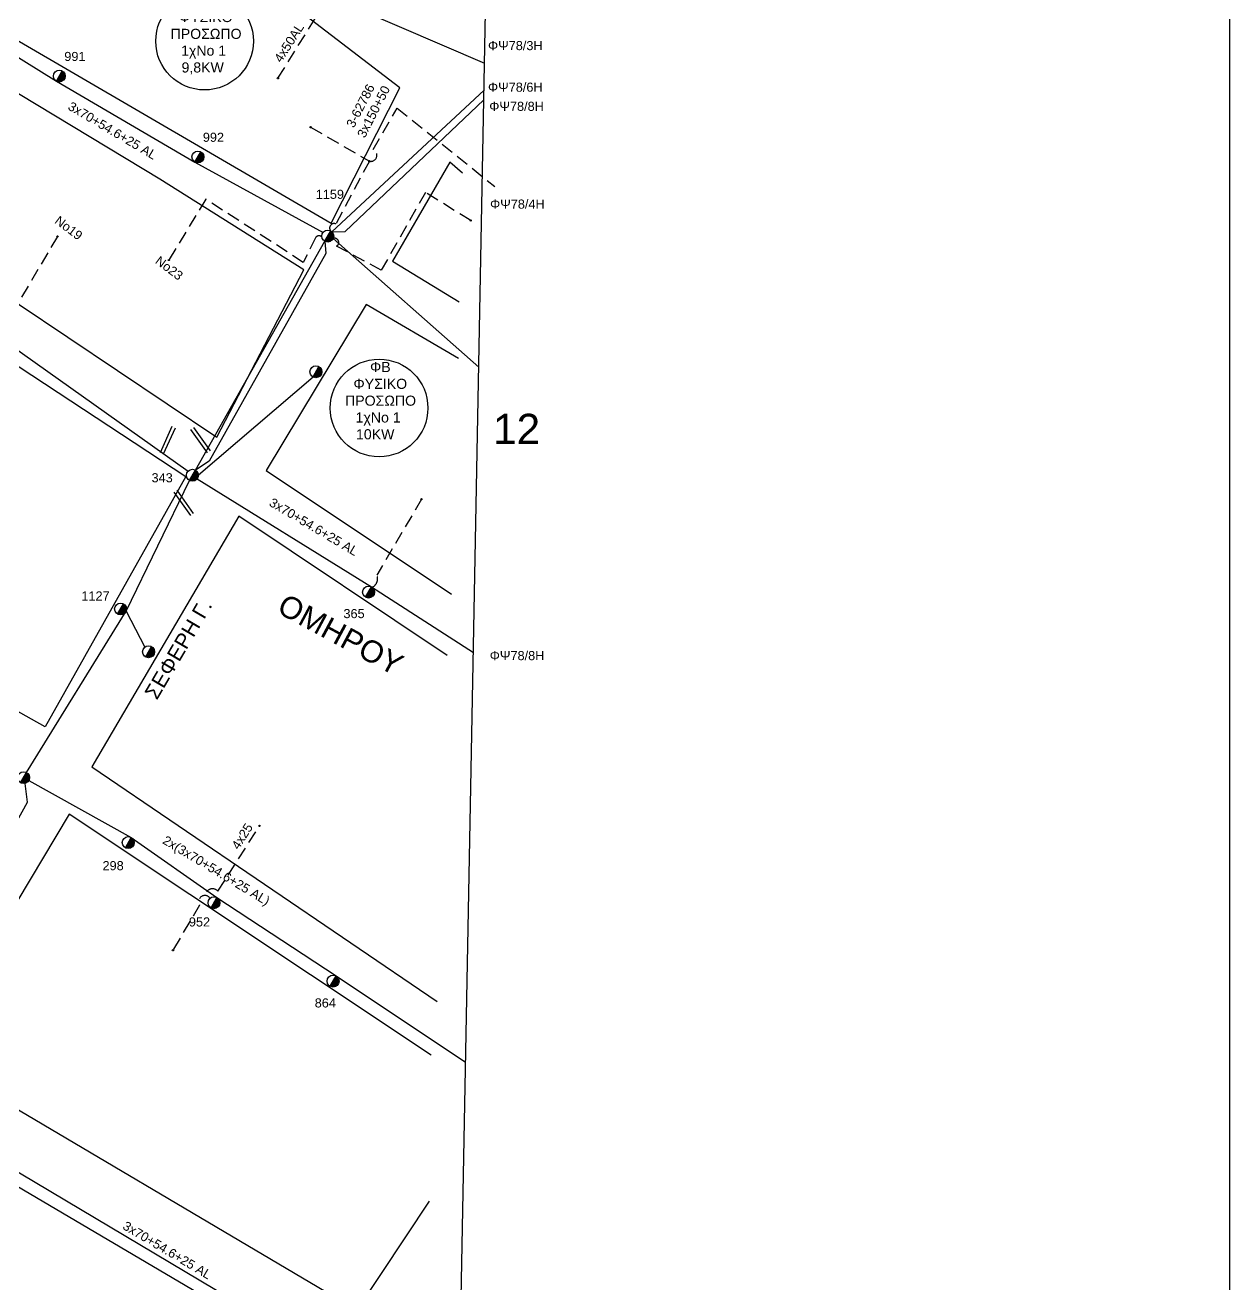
# Model space of a CAD drawing. Header units: millimetres. Extents: x 1421 to 10994, y 848 to 1896.
# Drawn here: x 10755.1 to 10993.8, y 1122.3 to 1371.5 of the extents above; entities that cross this region are included whole.
import ezdxf
from ezdxf.enums import TextEntityAlignment as Align

# ---------------------------------------------------------------- set-up
doc = ezdxf.new("R2010")
doc.units = ezdxf.units.MM
doc.linetypes.add('DASHED', pattern=[19.05, 12.7, -6.35])
for name, color, linetype, lineweight in [('.15AL', 7, 'DASHED', 30), ('3x150+50', 7, 'Continuous', 30), ('3x150+50 XLPE', 7, 'SYN_LINE', 30), ('3x150+70AL', 7, 'DASHED', 30), ('3x70+54.6+25 AL', 7, 'SYN_LINE', 30), ('4x25', 7, 'Continuous', 30), ('4x50', 7, 'Continuous', 30), ('Άγνωστα', 7, 'Continuous', 30), ('Υπόγεια καλώδια Παροχών ΧΤ   4x50AL', 7, 'DASHED', 30)]:
    doc.layers.add(name, color=color, linetype=linetype, lineweight=lineweight)
for name, color, linetype in [('TEXT ΚΑΛΩΔΙΩΝ', 7, 'Continuous'), ('ΑΓΝΩΣΤΟ ΥΠΟΓΕΙΟ ΚΑΛΩΔΙΟ', 7, 'DASHED'), ('Επιγραφές - Σχήματα', 7, 'Continuous'), ('Στύλος ΦΜ', 7, 'Continuous'), ('Στύλος ΦΜ @ 1', 7, 'Continuous'), ('Συνδέσεις', 7, 'Continuous'), ('Τομή', 7, 'Continuous'), ('Υπόβαθρο ΔΕΗ', 7, 'Continuous')]:
    doc.layers.add(name, color=color, linetype=linetype)
doc.styles.add('arial', font='arial.ttf', dxfattribs={"height": 3})
doc.styles.get("Standard").update_dxf_attribs({"font": 'arial.ttf', "height": 1.8})
doc.linetypes.add('SYN_LINE', pattern='A,0.5,-0.0001,["/\\/\\/\\/",Standard,S=0.1,R=0,X=0,Y=-0.05],-0.25', length=0.7501)

# ---------------------------------------------------------------- blocks, each defined once
blk = doc.blocks.new('ΥΠΑΡΧΩΝ ΤΣΙΜΕΝΤΕΝΙΟΣ ΣΤΥΛΟΣ')
at = {"layer": 'Στύλος ΦΜ'}
blk.add_hatch(color=7, dxfattribs=at).paths.add_polyline_path([(-1.29, -2.28, 0.574793), (2.62, 0, 0.268822), (1.3, 2.27)])
at = {"layer": 'Στύλος ΦΜ', "color": 7}
blk.add_line((-1.29, -2.28), (1.3, 2.27), dxfattribs=at)
blk.add_circle((0, 0), 2.62, dxfattribs=at)
at = {"layer": 'Στύλος ΦΜ', "flags": 4}
for tag, p in [('ΑΡΙΘΜΟΣ', (-4.68, 8.05)), ('ΤΥΠΟΣ', (-4.91, 3.03))]:
    blk.add_attdef(tag, p, '', height=4, dxfattribs=at)
blk = doc.blocks.new('ΤΟΜΗ')
at = {"layer": 'Τομή', "ltscale": 40}
for p, q in [((11.33, -0.65), (-11.4, -0.65)), ((11.33, -3.42), (-11.4, -3.42))]:
    blk.add_line(p, q, dxfattribs=at)
blk = doc.blocks.new('_ΣΥΝΔΕΣΗ')
at = {"layer": 'Συνδέσεις', "linetype": 'SYN_LINE', "ltscale": 40}
blk.add_hatch(color=256, dxfattribs=at).paths.add_polyline_path([(0.5, -0.01, 1), (-0.5, -0.01, 1)])
at = {"layer": 'Συνδέσεις'}
blk.add_circle((0, -0.01), 0.5, dxfattribs=at)

msp = doc.modelspace()

# ---------------------------------------------------------------- linework, layer by layer
at = {"layer": '.15AL', "color": 151, "linetype": 'DASHED', "lineweight": -3, "ltscale": 0.2}
msp.add_lwpolyline([(10791.76, 1198.65, 0.998084), (10789.7, 1197.32), (10784.41, 1188.36)], format="xyb", dxfattribs=at)
at = {"lineweight": -3, "ltscale": 0.2}
for centre in [(10790.69, 1368.35), (10825.25, 1295.72)]:
    msp.add_circle(centre, 9.67, dxfattribs=at)
at = {"layer": '3x150+50', "color": 173, "linetype": 'DASHED', "lineweight": -3, "ltscale": 0.2}
for points in [[(10823.32, 1344.58, 0.933107), (10824.05, 1346.88), (10828.83, 1355.1), (10848.16, 1339.58)], [(10843.39, 1332.84), (10834.42, 1338.39), (10825.69, 1322.99), (10816.82, 1327.78, 0.930972), (10816.16, 1329.29, -1.191108)]]:
    msp.add_lwpolyline(points, format="xyb", dxfattribs=at)
at = {"layer": '3x150+50 XLPE', "color": 173, "linetype": 'DASHED', "lineweight": -3, "ltscale": 0.2}
msp.add_lwpolyline([(10811.69, 1351.31), (10823.32, 1344.58), (10816.69, 1332.15, 0.801935), (10815.66, 1330.78, -1.385652)], format="xyb", dxfattribs=at)
at = {"layer": '3x150+70AL', "color": 6, "linetype": 'DASHED', "lineweight": -3, "ltscale": 0.2}
msp.add_lwpolyline([(10761.54, 1329.69), (10753.18, 1315.51), (10721.83, 1336.59), (10710.29, 1343.51, 0.962311), (10709.34, 1342.04, 0.938074)], format="xyb", dxfattribs=at)
at = {"layer": '3x70+54.6+25 AL', "color": 2, "linetype": 'SYN_LINE', "lineweight": -3, "ltscale": 15}
msp.add_lwpolyline([(10753.71, 1416.36), (10778.02, 1401.82), (10804.34, 1382.01), (10846.13, 1363.96)], dxfattribs=at)
at = {"layer": '3x70+54.6+25 AL', "color": 6, "linetype": 'SYN_LINE', "lineweight": -3, "ltscale": 15}
msp.add_lwpolyline([(10730.77, 1378.53), (10715.41, 1350.25), (10709.92, 1340.86), (10720.47, 1333.19), (10752.58, 1307.98), (10787.4, 1283.19)], dxfattribs=at)
at = {"layer": '3x70+54.6+25 AL', "color": 173, "linetype": 'SYN_LINE', "lineweight": -3, "ltscale": 15}
for points in [[(10732.46, 1378.43), (10761.33, 1360.4), (10788.78, 1344.4), (10814.15, 1330.49)], [(10816.16, 1329.29), (10844.99, 1303.79)]]:
    msp.add_lwpolyline(points, dxfattribs=at)
at = {"layer": '3x70+54.6+25 AL', "color": 85, "linetype": 'SYN_LINE', "lineweight": -3, "ltscale": 15}
for points in [[(10815.9, 1330.61), (10846.03, 1358.62)], [(10788.86, 1283.42), (10814.5, 1328.74)]]:
    msp.add_lwpolyline(points, dxfattribs=at)
at = {"layer": '3x70+54.6+25 AL', "color": 133, "linetype": 'SYN_LINE', "lineweight": -3, "ltscale": 15}
for points in [[(10815.9, 1330.61), (10818.56, 1330.64), (10845.99, 1356.74)], [(10814.5, 1328.74), (10814.73, 1326.28), (10791.58, 1285.2), (10788.86, 1283.42)], [(10789.45, 1282.49), (10812.16, 1301.86)], [(10789.21, 1281.69), (10823.76, 1260.3), (10843.92, 1247.34)]]:
    msp.add_lwpolyline(points, dxfattribs=at)
at = {"layer": '3x70+54.6+25 AL', "color": 5, "linetype": 'SYN_LINE', "lineweight": -3, "ltscale": 15}
for points in [[(10755.42, 1223.56), (10775.13, 1255.48), (10787.69, 1281.38)], [(10727, 1173.14), (10729.72, 1173.03), (10742.19, 1193.02), (10741.84, 1196.87), (10745.44, 1199.42), (10755.61, 1217.66), (10755.13, 1221.4)], [(10727.3, 1171.34), (10751.28, 1145.93), (10813.44, 1108.96), (10829.6, 1112.11)]]:
    msp.add_lwpolyline(points, dxfattribs=at)
at = {"layer": '3x70+54.6+25 AL', "color": 5, "linetype": 'SYN_LINE', "lineweight": -3, "ltscale": 10}
msp.add_lwpolyline([(10775.13, 1255.48), (10778.83, 1248.35)], dxfattribs=at)
at = {"layer": '3x70+54.6+25 AL', "color": 151, "linetype": 'SYN_LINE', "lineweight": -3, "ltscale": 15}
msp.add_lwpolyline([(10755.86, 1221.96), (10776.15, 1210.72), (10793.12, 1198.79), (10816.72, 1183.27), (10842.38, 1166.22)], dxfattribs=at)
at = {"layer": '4x25', "color": 151, "linetype": 'DASHED', "lineweight": -3, "ltscale": 0.2}
msp.add_lwpolyline([(10790.84, 1199.21, -0.676752), (10793.32, 1200.04), (10801.57, 1212.99)], format="xyb", dxfattribs=at)
at = {"layer": '4x50', "color": 206, "linetype": 'DASHED', "lineweight": -3, "ltscale": 0.2}
msp.add_lwpolyline([(10813.92, 1329.56, 0.519013), (10812.67, 1329.44), (10810.24, 1324.55), (10790.93, 1337.06), (10783.6, 1325.02)], format="xyb", dxfattribs=at)
at = {"layer": 'ΑΓΝΩΣΤΟ ΥΠΟΓΕΙΟ ΚΑΛΩΔΙΟ', "color": 133, "linetype": 'DASHED', "lineweight": -3, "ltscale": 0.2}
msp.add_lwpolyline([(10833.66, 1277.66), (10824.79, 1262.64, -0.414417), (10823.86, 1260.23, 0.102767)], format="xyb", dxfattribs=at)
at = {"layer": 'Υπόβαθρο ΔΕΗ', "lineweight": -3, "ltscale": 15}
for points in [[(10993.76, 1895.53), (8825.35, 1895.54), (8825.27, 848.33), (10993.76, 848.32)], [(10855.44, 1855.69), (8838.35, 1855.69), (8838.27, 861.33), (10836.6, 861.33)]]:
    msp.add_lwpolyline(points, close=True, dxfattribs=at)
at = {"layer": 'Υπόβαθρο ΔΕΗ', "lineweight": -3, "ltscale": 0.1}
for points in [[(10761.7, 1410.96), (10740.8, 1375.94), (10815.75, 1332.32), (10829.36, 1359.14)], [(10810.37, 1323.1), (10781.81, 1341), (10736.59, 1368.31), (10719.6, 1339.44), (10753.74, 1316.36), (10793.14, 1289.93)], [(10713.44, 1327), (10751.48, 1305.49), (10786.95, 1282.17), (10759.13, 1232.58), (10722.49, 1253.15), (10683.25, 1274.72)], [(10813.73, 1106.18), (10730.42, 1155.21), (10709.83, 1120.8), (10714.18, 1118.75), (10724.54, 1113.18), (10730.98, 1108.54), (10737.5, 1104.06), (10746.14, 1097), (10757.44, 1086.58), (10767.67, 1076.06), (10774.04, 1068.1), (10777.95, 1063.22), (10783.67, 1056.52)]]:
    msp.add_lwpolyline(points, close=True, dxfattribs=at)
for points in [[(10841.74, 1342.19), (10839.28, 1344.39), (10827.88, 1324.81), (10841.1, 1316.76)], [(10841, 1305.54), (10822.72, 1316.18), (10802.85, 1283.32), (10839.6, 1258.87)], [(10838.72, 1246.71), (10797.45, 1274.33), (10768.36, 1224.69), (10836.77, 1178.22)], [(10835.54, 1167.62), (10763.87, 1215.33), (10735.37, 1167.63), (10820.93, 1117.1), (10835.23, 1138.72)]]:
    msp.add_lwpolyline(points, dxfattribs=at)
at = {"layer": 'Υπόγεια καλώδια Παροχών ΧΤ   4x50AL', "color": 2, "linetype": 'DASHED', "lineweight": -3, "ltscale": 0.2}
msp.add_lwpolyline([(10805.21, 1361), (10813.14, 1373.71), (10806.06, 1378.64, -0.654225), (10801.75, 1380.76, 0.004097)], format="xyb", dxfattribs=at)

# ---------------------------------------------------------------- block references
at = {"layer": 'Στύλος ΦΜ @ 1', "color": 1, "lineweight": -3, "ltscale": 40}
ref = msp.add_blockref('ΥΠΑΡΧΩΝ ΤΣΙΜΕΝΤΕΝΙΟΣ ΣΤΥΛΟΣ', (10761.91, 1361.43), dxfattribs=dict(at, xscale=0.4499999999998181, yscale=0.4499999999998181, zscale=0.4499999999998181))
ref.add_attrib('ΑΡΙΘΜΟΣ', '991', (10762.9, 1364.42), dxfattribs={"layer": 'Στύλος ΦΜ', "height": 1.8, "flags": 4})
ref = msp.add_blockref('ΥΠΑΡΧΩΝ ΤΣΙΜΕΝΤΕΝΙΟΣ ΣΤΥΛΟΣ', (10789.36, 1345.42), dxfattribs=dict(at, xscale=0.4499999999998181, yscale=0.4499999999998181, zscale=0.4499999999998181))
ref.add_attrib('ΑΡΙΘΜΟΣ', '992', (10790.34, 1348.42), dxfattribs={"layer": 'Στύλος ΦΜ', "height": 1.8, "flags": 4})
ref = msp.add_blockref('ΥΠΑΡΧΩΝ ΤΣΙΜΕΝΤΕΝΙΟΣ ΣΤΥΛΟΣ', (10815.08, 1329.76), dxfattribs=dict(at, xscale=0.4499999999998181, yscale=0.4499999999998181, zscale=0.4499999999998181))
ref.add_attrib('ΑΡΙΘΜΟΣ', '1159', (10812.7, 1337.13), dxfattribs={"layer": 'Στύλος ΦΜ', "height": 1.8, "flags": 4})
at = {"layer": 'Στύλος ΦΜ @ 1', "color": 1, "lineweight": -3, "ltscale": 40, "xscale": 0.4499999999998181, "yscale": 0.4499999999998181, "zscale": 0.4499999999998181}
for p in [(10812.74, 1302.89), (10779.59, 1247.45)]:
    msp.add_blockref('ΥΠΑΡΧΩΝ ΤΣΙΜΕΝΤΕΝΙΟΣ ΣΤΥΛΟΣ', p, dxfattribs=at)
at = {"layer": 'Στύλος ΦΜ @ 1', "color": 1, "lineweight": -3, "ltscale": 40}
ref = msp.add_blockref('ΥΠΑΡΧΩΝ ΤΣΙΜΕΝΤΕΝΙΟΣ ΣΤΥΛΟΣ', (10788.27, 1282.4), dxfattribs=dict(at, xscale=0.4499999999998181, yscale=0.4499999999998181, zscale=0.4499999999998181))
ref.add_attrib('ΑΡΙΘΜΟΣ', '343', (10780.18, 1281.01), dxfattribs={"layer": 'Στύλος ΦΜ', "height": 1.8, "flags": 4})
ref = msp.add_blockref('ΥΠΑΡΧΩΝ ΤΣΙΜΕΝΤΕΝΙΟΣ ΣΤΥΛΟΣ', (10774.04, 1255.93), dxfattribs=dict(at, xscale=0.4499999999998181, yscale=0.4499999999998181, zscale=0.4499999999998181))
ref.add_attrib('ΑΡΙΘΜΟΣ', '1127', (10766.28, 1257.61), dxfattribs={"layer": 'Στύλος ΦΜ', "height": 1.8, "flags": 4})
ref = msp.add_blockref('ΥΠΑΡΧΩΝ ΤΣΙΜΕΝΤΕΝΙΟΣ ΣΤΥΛΟΣ', (10823.17, 1259.28), dxfattribs=dict(at, xscale=0.4499999999998181, yscale=0.4499999999998181, zscale=0.4499999999998181))
ref.add_attrib('ΑΡΙΘΜΟΣ', '365', (10818.19, 1254.12), dxfattribs={"layer": 'Στύλος ΦΜ', "height": 1.8, "flags": 4})
ref = msp.add_blockref('ΥΠΑΡΧΩΝ ΤΣΙΜΕΝΤΕΝΙΟΣ ΣΤΥΛΟΣ', (10754.83, 1222.54), dxfattribs=dict(at, xscale=0.4499999999998181, yscale=0.4499999999998181, zscale=0.4499999999998181))
ref.add_attrib('ΑΡΙΘΜΟΣ', '916', (10746.21, 1220.9), dxfattribs={"layer": 'Στύλος ΦΜ', "height": 1.8, "flags": 4})
ref = msp.add_blockref('ΥΠΑΡΧΩΝ ΤΣΙΜΕΝΤΕΝΙΟΣ ΣΤΥΛΟΣ', (10775.57, 1209.69), dxfattribs=dict(at, xscale=0.4499999999998181, yscale=0.4499999999998181, zscale=0.4499999999998181))
ref.add_attrib('ΑΡΙΘΜΟΣ', '298', (10770.47, 1204.21), dxfattribs={"layer": 'Στύλος ΦΜ', "height": 1.8, "flags": 4})
ref = msp.add_blockref('ΥΠΑΡΧΩΝ ΤΣΙΜΕΝΤΕΝΙΟΣ ΣΤΥΛΟΣ', (10792.54, 1197.77), dxfattribs=dict(at, xscale=0.4499999999998181, yscale=0.4499999999998181, zscale=0.4499999999998181))
ref.add_attrib('ΑΡΙΘΜΟΣ', '952', (10787.58, 1193.07), dxfattribs={"layer": 'Στύλος ΦΜ', "height": 1.8, "flags": 4})
ref = msp.add_blockref('ΥΠΑΡΧΩΝ ΤΣΙΜΕΝΤΕΝΙΟΣ ΣΤΥΛΟΣ', (10816.14, 1182.25), dxfattribs=dict(at, xscale=0.4499999999998181, yscale=0.4499999999998181, zscale=0.4499999999998181))
ref.add_attrib('ΑΡΙΘΜΟΣ', '864', (10812.5, 1177.04), dxfattribs={"layer": 'Στύλος ΦΜ', "height": 1.8, "flags": 4})
at = {"layer": 'Συνδέσεις', "lineweight": -3, "xscale": 0.25, "yscale": 0.25, "zscale": 0.25}
for p in [(10805.21, 1361), (10811.69, 1351.31), (10823.32, 1344.58), (10843.39, 1332.85), (10761.54, 1329.69), (10783.6, 1325.02), (10833.66, 1277.66), (10801.57, 1212.99), (10784.41, 1188.36)]:
    msp.add_blockref('_ΣΥΝΔΕΣΗ', p, dxfattribs=at)
at = {"layer": 'Τομή', "lineweight": -3, "xscale": 0.2499999999999998, "yscale": 0.2499999999999998, "zscale": 0.2499999999999998}
for p, rotation in [((10783.88, 1289.15), 245.7997813997417), ((10790.32, 1289.64), 305.4485976912289), ((10787.01, 1277.25), 305.4485976912289)]:
    msp.add_blockref('ΤΟΜΗ', p, dxfattribs=dict(at, rotation=rotation))

# ---------------------------------------------------------------- texts
at = {"ltscale": 40, "insert": (10806.82, 1259.15), "char_height": 4, "width": 64.8866, "attachment_point": 1, "rotation": 331.6768, "style": 'arial'}
msp.add_mtext('{\\H1.083x;OMHPOY}', dxfattribs=at)
at = {"layer": 'TEXT ΚΑΛΩΔΙΩΝ', "lineweight": -3, "ltscale": 15, "style": 'arial'}
for s, rotation, p in [('4x50AL', 57.2915, (10807.4, 1368.04)), ('3-62786', 62.8121, (10821.55, 1355.56)), ('3x150+50', 62.8121, (10824.15, 1354.4)), ('3x70+54.6+25 AL', 329.3907, (10772.44, 1350.65)), ('3x70+54.6+25 AL', 329.3907, (10812.31, 1272.2)), ('4x25', 57.5038, (10798.12, 1210.93)), ('2x(3x70+54.6+25 AL)', 328.9482, (10793.02, 1204.16)), ('3x70+54.6+25 AL', 329.2524, (10783.28, 1128.99))]:
    msp.add_text(s, height=1.8, rotation=rotation, dxfattribs=at).set_placement(p, align=Align.MIDDLE_CENTER)
at = {"layer": 'Άγνωστα', "lineweight": -3, "ltscale": 0.2, "char_height": 1.8, "width": 18.6352, "attachment_point": 1, "style": 'arial'}
for s, insert in [('ΦΨ78/3H', (10846.82, 1368.37)), ('ΦΨ78/6H', (10846.82, 1360.14)), ('ΦΨ78/8H', (10847.07, 1356.35)), ('ΦΨ78/4H', (10847.23, 1336.99)), ('ΦΨ78/8H', (10847.17, 1247.6))]:
    msp.add_mtext(s, dxfattribs=dict(at, insert=insert))
at = {"layer": 'Άγνωστα', "lineweight": -3, "ltscale": 0.2, "char_height": 1.8, "width": 18.6352, "attachment_point": 1, "rotation": 323, "style": 'arial'}
for s, insert in [('\\A1;No19', (10761.92, 1333.89)), ('\\A1;No23', (10781.82, 1325.94))]:
    msp.add_mtext(s, dxfattribs=dict(at, insert=insert))
at = {"layer": 'Επιγραφές - Σχήματα', "lineweight": -3, "ltscale": 0.2, "insert": (10847.83, 1294.57), "char_height": 6, "width": 19.6719, "attachment_point": 1}
msp.add_mtext('12', dxfattribs=at)
at = {"layer": 'Υπόβαθρο ΔΕΗ', "lineweight": -3, "ltscale": 0.1, "style": 'arial'}
msp.add_text('ΣΕΦΕΡΗ Γ.', height=3, rotation=59.6242, dxfattribs=at).set_placement((10785.49, 1248), align=Align.MIDDLE_CENTER)
at = {"layer": 'Υπόβαθρο ΔΕΗ', "lineweight": -3, "char_height": 2, "width": 17.2548, "attachment_point": 1}
for s, insert in [('{\\W8.64836; }ΦΒ \\P{\\W4.42067; }ΦΥΣΙΚΟ \\P{\\W2.28183; }ΠΡΟΣΩΠΟ', (10782.18, 1377.46)), ('{\\W5.64925; }1χΝο 1\\P{\\W5.75643; }9,8KW', (10781.65, 1367.48)), ('{\\W8.64836; }ΦΒ \\P{\\W4.42067; }ΦΥΣΙΚΟ \\P{\\W2.28183; }ΠΡΟΣΩΠΟ', (10816.74, 1304.84)), ('{\\W5.64925; }1χΝο 1\\P{\\W5.75643; }10KW', (10816.21, 1294.85))]:
    msp.add_mtext(s, dxfattribs=dict(at, insert=insert))

doc.saveas('drawing.dxf')
